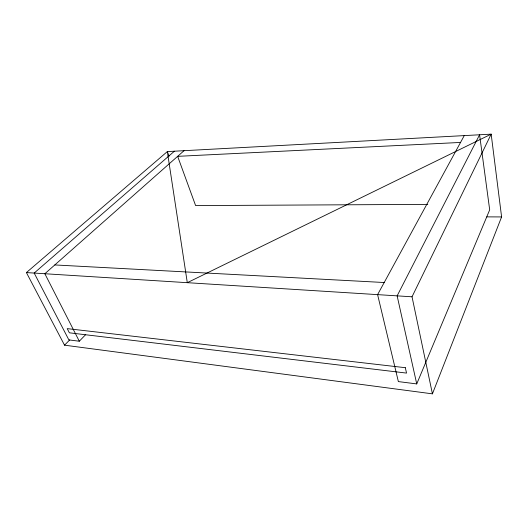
<?xml version="1.0" encoding="UTF-8"?>
<svg xmlns="http://www.w3.org/2000/svg" width="528" height="528" viewBox="0 0 528 528"><rect width="100%" height="100%" fill="white"/><g stroke="black" fill="none" stroke-linecap="round" stroke-linejoin="round"><path stroke-width="0.79" d="M432.425 393.848L501.6 216.929L491.172 134.152L167.33 151.589L26.4 272.58L64.541 345.18L432.425 393.848L412.031 296.795L491.172 134.152L187.301 282.685L167.33 151.589L169.052 156.229M416.737 383.915L489.687 209.84L479.582 134.779L397.135 295.858L416.737 383.915L398.363 381.592L377.599 294.631L464.264 135.604M174.392 151.213L34.181 273.068L68.878 339.907L79.312 341.227L85.582 334.699M64.541 345.18L69.722 339.887M184.034 150.691L44.854 273.735L79.312 341.227M460.535 142.441L177.646 156.341L195.617 205.583L427.786 204.376M486.776 216.876L501.6 216.929M54.806 264.937L384.199 282.52M26.4 272.58L412.031 296.795M405.306 367.699L67.214 328.621L69.373 332.812L406.547 373.091L405.306 367.699"/></g></svg>
